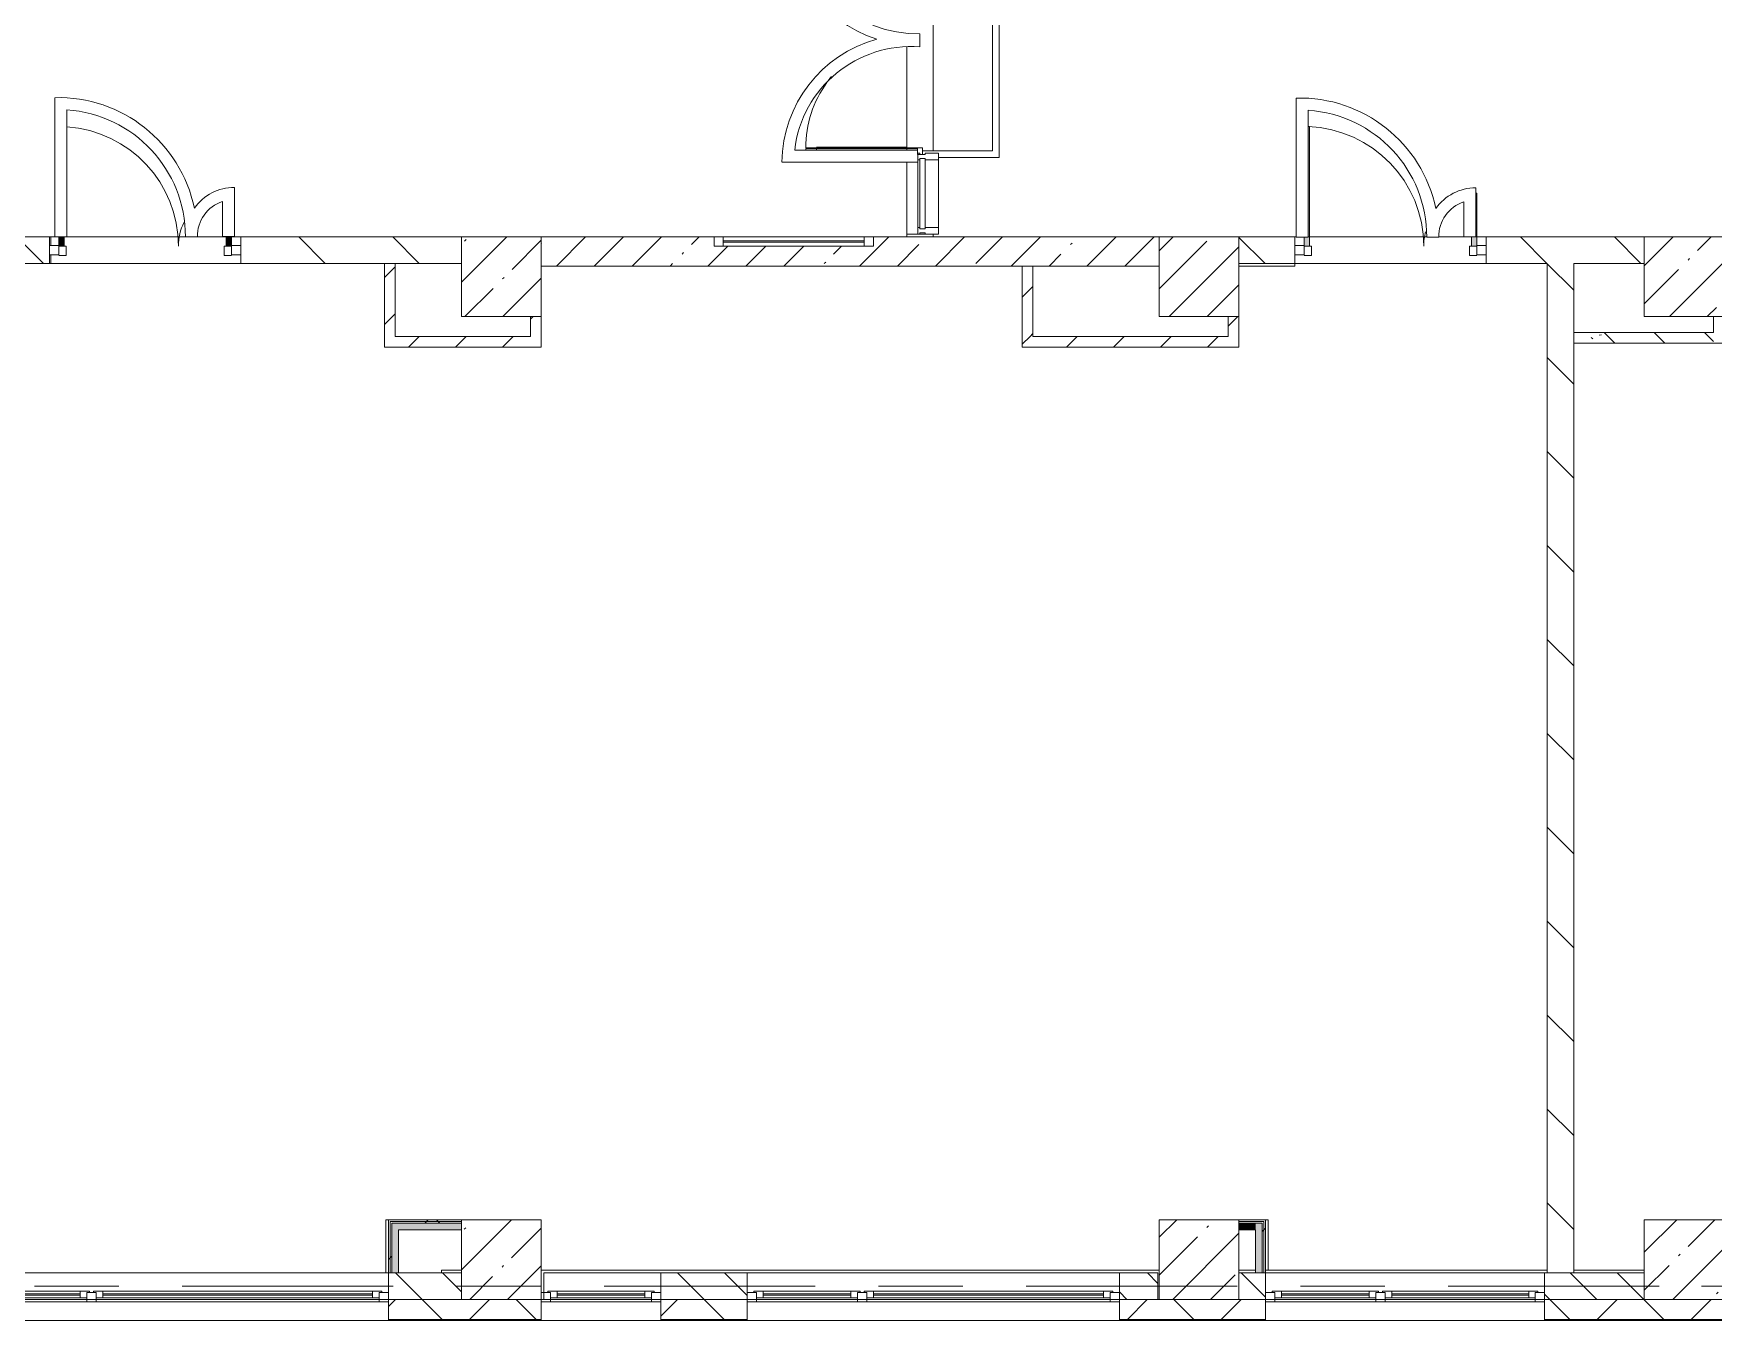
# Model space of a CAD drawing. Header units: millimetres. Extents: x 35098 to 231722, y -8553 to 29000.
# Drawn here: x 118153 to 130792, y -258 to 9430 of the extents above; entities that cross this region are included whole.
import ezdxf

# ---------------------------------------------------------------- set-up
doc = ezdxf.new("R2010")
doc.units = ezdxf.units.MM
doc.linetypes.add('Осевая', pattern=[3175, 635, -476.25, 1587.5, -476.25])
for name, color, linetype, lineweight, true_color in [('A-DETL-GENF-2', 7, 'Continuous', 5, 0xe2e2e2), ('A-DETL-GENF-3', 7, 'Continuous', 5, 0xaaaaaa), ('A-DOOR-2', 7, 'Continuous', 5, 0xaaaaaa), ('A-DOOR-3', 7, 'Continuous', 5, 0xe2e2e2), ('A-FLOR-1', 7, 'Continuous', 5, 0xaaaaaa), ('I-WALL-1', 7, 'Continuous', 5, 0xe7e7e7), ('I-WALL-2', 7, 'Continuous', 9, 0xe7e7e7), ('I-WALL-5', 7, 'Continuous', 5, 0x787878)]:
    doc.layers.add(name, color=color, linetype=linetype, lineweight=lineweight, true_color=true_color)
for name, color, linetype, lineweight in [('A-GLAZ-2', 7, 'Continuous', 5), ('A-GLAZ-CURT-1', 7, 'Continuous', 5), ('A-GLAZ-CWMG-1', 7, 'Continuous', 5), ('A-WALL', 7, 'Continuous', 9), ('A-WALL-4', 7, 'Continuous', 5), ('I-WALL-3', 7, 'Continuous', 5), ('S-COLS-1', 7, 'Continuous', 5), ('Оси', 7, 'Continuous', 9), ('Оси-2', 7, 'Осевая', 9)]:
    doc.layers.add(name, color=color, linetype=linetype, lineweight=lineweight)
pattern_1 = [(135, (104712.3, 0), (-353.553, -353.553), [])]
pattern_2 = [(45, (104712.32, 0), (-176.7767, 176.7767), [])]
pattern_3 = [(135, (104712.32, 0), (-176.7767, -176.7767), [])]
pattern_4 = [(45, (104712.3, 0), (-285.123, 285.123), []), (45, (104997.44, 0), (-285.123, 285.123), [504.031, -100.806, 16.764, -84.042])]
pattern_5 = [(45, (104712.3, 0), (-530.33, 530.33), []), (135, (104712.3, 0), (-530.33, -530.33), [])]

# ---------------------------------------------------------------- blocks, each defined once
blk = doc.blocks.new('BSC_Колонна _Прямоугольная - 600х600-V62-2_7_2_птичка')
at = {"layer": 'S-COLS-1'}
h = blk.add_hatch(dxfattribs=at)
h.set_pattern_fill('FP_90', color=256, style=0, pattern_type=2)
h.set_pattern_definition([(45, (-25860, -200), (-285.123, 285.123), []), (45, (-25574.88, -200), (-285.123, 285.123), [504.031, -100.806, 16.764, -84.042])])
h.paths.add_polyline_path([(-105, -300), (300, -300), (300, 300), (-300, 300), (-300, -300)])
for p, q in [((300, 300), (-300, 300)), ((-300, 300), (-300, -300)), ((300, -300), (300, 300)), ((-300, -300), (300, -300))]:
    blk.add_line(p, q, dxfattribs=at)
blk = doc.blocks.new('BSC_Колонна _Прямоугольная - 600х600-V75-2_7_2_птичка')
at = {"layer": 'S-COLS-1'}
h = blk.add_hatch(dxfattribs=at)
h.set_pattern_fill('FP_107', color=256, style=0, pattern_type=2)
h.set_pattern_definition([(45, (-25860, -7600), (-285.123, 285.123), []), (45, (-25574.88, -7600), (-285.123, 285.123), [504.031, -100.806, 16.764, -84.042])])
h.paths.add_polyline_path([(-300, -300), (300, -300), (300, 300), (-300, 300), (-300, 150)])
for p, q in [((300, 300), (-300, 300)), ((-300, 300), (-300, -300)), ((300, -300), (300, 300)), ((-300, -300), (300, -300))]:
    blk.add_line(p, q, dxfattribs=at)
blk = doc.blocks.new('120_Окно_СКБ_2Ст - 120_Окно_СКБ_2Ст 2800х2500_створка_-22445922-2_7_2_птичка')
at = {"layer": 'A-GLAZ-2'}
for p, q in [((-1400, -127), (-1400, -57)), ((-1400, -57), (-1330, -57)), ((1400, -57), (-1400, -57)), ((-1330, -57), (-1330, -127)), ((500, -87), (-1330, -87)), ((-1330, -87), (-1330, -127)), ((-1280, -137), (-1280, -87)), ((-1280, -107), (450, -107)), ((450, -117), (-1280, -117)), ((450, -137), (450, -87)), ((500, -127), (500, -57)), ((500, -57), (570, -57)), ((500, -127), (500, -87)), ((570, -57), (570, -127)), ((1330, -87), (570, -87)), ((570, -87), (570, -127)), ((620, -137), (620, -87)), ((620, -107), (1280, -107)), ((1280, -117), (620, -117)), ((1280, -137), (1280, -87)), ((1330, -127), (1330, -57)), ((1330, -57), (1400, -57)), ((1330, -127), (1330, -87)), ((1400, -57), (1400, -127)), ((-1330, -127), (-1400, -127)), ((-1400, -127), (-1350, -127)), ((-1330, -127), (-1350, -127)), ((-1350, -127), (-1350, -137)), ((-1350, -137), (520, -137)), ((520, -137), (-1350, -137)), ((570, -127), (500, -127)), ((520, -127), (500, -127)), ((520, -127), (550, -127)), ((520, -137), (520, -127)), ((570, -127), (550, -127)), ((550, -127), (550, -137)), ((550, -137), (1350, -137)), ((1350, -137), (550, -137)), ((1400, -127), (1330, -127)), ((1350, -127), (1330, -127)), ((1350, -127), (1400, -127)), ((1350, -137), (1350, -127))]:
    blk.add_line(p, q, dxfattribs=at)
blk = doc.blocks.new('120_Окно_СКБ_2Ст - 120_Окно_СКБ_2Ст 3100х2500 _мал_створка слева_ 2-22446355-2_7_2_птичка')
at = {"layer": 'A-GLAZ-2'}
for p, q in [((-1550, -127), (-1550, -57)), ((-1550, -57), (-1480, -57)), ((1550, -57), (-1550, -57)), ((-1480, -57), (-1480, -127)), ((650, -87), (-1480, -87)), ((-1480, -87), (-1480, -127)), ((-1430, -137), (-1430, -87)), ((-1430, -107), (600, -107)), ((600, -117), (-1430, -117)), ((600, -137), (600, -87)), ((650, -127), (650, -57)), ((650, -57), (720, -57)), ((650, -127), (650, -87)), ((720, -57), (720, -127)), ((1480, -87), (720, -87)), ((720, -87), (720, -127)), ((770, -137), (770, -87)), ((770, -107), (1430, -107)), ((1430, -117), (770, -117)), ((1430, -137), (1430, -87)), ((1480, -127), (1480, -57)), ((1480, -57), (1550, -57)), ((1480, -127), (1480, -87)), ((1550, -57), (1550, -127)), ((-1480, -127), (-1550, -127)), ((-1550, -127), (-1500, -127)), ((-1480, -127), (-1500, -127)), ((-1500, -127), (-1500, -137)), ((-1500, -137), (670, -137)), ((670, -137), (-1500, -137)), ((720, -127), (650, -127)), ((670, -127), (650, -127)), ((670, -127), (700, -127)), ((670, -137), (670, -127)), ((720, -127), (700, -127)), ((700, -127), (700, -137)), ((700, -137), (1500, -137)), ((1500, -137), (700, -137)), ((1550, -127), (1480, -127)), ((1500, -127), (1480, -127)), ((1500, -127), (1550, -127)), ((1500, -137), (1500, -127))]:
    blk.add_line(p, q, dxfattribs=at)
blk = doc.blocks.new('120_Окно_СКБ_1Ст - 120_Окно_СКБ_1Ст 900х2500_h_-V105-2_7_2_птичка')
at = {"layer": 'A-GLAZ-2'}
for p, q in [((-450, -127), (-450, -57)), ((-450, -57), (-380, -57)), ((450, -57), (-450, -57)), ((-380, -57), (-380, -127)), ((380, -87), (-380, -87)), ((-380, -87), (-380, -127)), ((-330, -137), (-330, -87)), ((-330, -107), (330, -107)), ((330, -117), (-330, -117)), ((330, -137), (330, -87)), ((380, -127), (380, -57)), ((380, -57), (450, -57)), ((380, -127), (380, -87)), ((450, -57), (450, -127)), ((-380, -127), (-450, -127)), ((-450, -127), (-400, -127)), ((-380, -127), (-400, -127)), ((-400, -127), (-400, -137)), ((-400, -137), (400, -137)), ((400, -137), (-400, -137)), ((450, -127), (380, -127)), ((400, -127), (380, -127)), ((400, -127), (450, -127)), ((400, -137), (400, -127))]:
    blk.add_line(p, q, dxfattribs=at)
blk = doc.blocks.new('120_Окно_СКБ_2Ст - 120_Окно_СКБ_2Ст 2100х2400 _мал створка справа_-22446225-2_7_2_птичка')
at = {"layer": 'A-GLAZ-2'}
for p, q in [((-1050, -127), (-1050, -57)), ((-1050, -57), (-980, -57)), ((1050, -57), (-1050, -57)), ((-980, -57), (-980, -127)), ((150, -87), (-980, -87)), ((-980, -87), (-980, -127)), ((-930, -137), (-930, -87)), ((-930, -107), (100, -107)), ((100, -117), (-930, -117)), ((100, -137), (100, -87)), ((150, -127), (150, -57)), ((150, -57), (220, -57)), ((150, -127), (150, -87)), ((220, -57), (220, -127)), ((980, -87), (220, -87)), ((220, -87), (220, -127)), ((270, -137), (270, -87)), ((270, -107), (930, -107)), ((930, -117), (270, -117)), ((930, -137), (930, -87)), ((980, -127), (980, -57)), ((980, -57), (1050, -57)), ((980, -127), (980, -87)), ((1050, -57), (1050, -127)), ((-980, -127), (-1050, -127)), ((-1050, -127), (-1000, -127)), ((-980, -127), (-1000, -127)), ((-1000, -127), (-1000, -137)), ((-1000, -137), (170, -137)), ((170, -137), (-1000, -137)), ((220, -127), (150, -127)), ((170, -127), (150, -127)), ((170, -127), (200, -127)), ((170, -137), (170, -127)), ((220, -127), (200, -127)), ((200, -127), (200, -137)), ((200, -137), (1000, -137)), ((1000, -137), (200, -137)), ((1050, -127), (980, -127)), ((1000, -127), (980, -127)), ((1000, -127), (1050, -127)), ((1000, -137), (1000, -127))]:
    blk.add_line(p, q, dxfattribs=at)
blk = doc.blocks.new('BSC_Колонна _Прямоугольная - 600х600-V169-2_7_2_птичка')
at = {"layer": 'S-COLS-1'}
h = blk.add_hatch(dxfattribs=at)
h.set_pattern_fill('FP_195', color=256, style=0, pattern_type=2)
h.set_pattern_definition([(45, (-22210, -7600), (-285.123, 285.123), []), (45, (-21924.88, -7600), (-285.123, 285.123), [504.031, -100.806, 16.764, -84.042])])
h.paths.add_polyline_path([(-300, -300), (300, -300), (300, 300), (-300, 300)])
for p, q in [((300, 300), (-300, 300)), ((-300, 300), (-300, -300)), ((300, -300), (300, 300)), ((-300, -300), (300, -300))]:
    blk.add_line(p, q, dxfattribs=at)
blk = doc.blocks.new('BSC_Колонна _Прямоугольная - 600х600-V170-2_7_2_птичка')
at = {"layer": 'S-COLS-1'}
h = blk.add_hatch(dxfattribs=at)
h.set_pattern_fill('FP_196', color=256, style=0, pattern_type=2)
h.set_pattern_definition([(45, (-22210, -200), (-285.123, 285.123), []), (45, (-21924.88, -200), (-285.123, 285.123), [504.031, -100.806, 16.764, -84.042])])
h.paths.add_polyline_path([(-165, -300), (300, -300), (300, 300), (-300, 300), (-300, -300)])
for p, q in [((300, 300), (-300, 300)), ((-300, 300), (-300, -300)), ((300, -300), (300, 300)), ((-300, -300), (300, -300))]:
    blk.add_line(p, q, dxfattribs=at)
blk = doc.blocks.new('BSC_Колонна _Прямоугольная - 600х600-V181-2_7_2_птичка')
at = {"layer": 'S-COLS-1'}
h = blk.add_hatch(dxfattribs=at)
h.set_pattern_fill('FP_206', color=256, style=0, pattern_type=2)
h.set_pattern_definition([(45, (-16960, -7600), (-285.123, 285.123), []), (45, (-16674.88, -7600), (-285.123, 285.123), [504.031, -100.806, 16.764, -84.042])])
h.paths.add_polyline_path([(-300, -300), (300, -300), (300, 300), (-300, 300), (-300, 150)])
for p, q in [((300, 300), (-300, 300)), ((-300, 300), (-300, -300)), ((300, -300), (300, 300)), ((-300, -300), (300, -300))]:
    blk.add_line(p, q, dxfattribs=at)
blk = doc.blocks.new('Прямоугольный импост - 50 x 70 мм-31927764-2_7_2_птичка')
at = {"layer": 'A-GLAZ-CWMG-1'}
for p, q in [((-70, 35), (0, 35)), ((-70, -35), (-70, 35)), ((0, 35), (0, -35)), ((0, -35), (-70, -35))]:
    blk.add_line(p, q, dxfattribs=at)
blk = doc.blocks.new('Дверь_Витражная_остекление_ - ДВН_ДАО_Главный вход_1200 в свету Д-22 _п_-31928779-2_7_2_птичка')
at = {"layer": 'A-DOOR-3'}
for points in [[(-610, 30), (-610, 100), (-650, 100), (-650, 30)], [(650, 30), (650, 103), (610, 103), (610, 30)]]:
    blk.add_hatch(color=256, dxfattribs=at).paths.add_polyline_path(points)
at = {"layer": 'A-DETL-GENF-3'}
for p, q in [((-650, 100), (-650, 35)), ((-650, 30), (-610, 30)), ((-595, 30), (-650, 30)), ((-610, 30), (-610, 100)), ((-595, -40), (-595, 30)), ((595, -40), (595, 30)), ((595, 30), (650, 30)), ((610, 103), (610, 30)), ((610, 30), (650, 30)), ((650, 35), (650, 103)), ((-650, -40), (-595, -40)), ((650, -40), (595, -40))]:
    blk.add_line(p, q, dxfattribs=at)
at = {"layer": 'A-DOOR-2'}
for p, q in [((-650, 100), (-650, 35)), ((650, 103), (650, 35))]:
    blk.add_line(p, q, dxfattribs=at)
for centre, radius, start, end in [((-650, 30), 900, 360, 86.0972), ((650, 30), 400, 153.3442, 180)]:
    blk.add_arc(centre, radius, start, end, dxfattribs=at)
blk = doc.blocks.new('Прямоугольный импост - 50 x 70 мм-31701779-2_7_2_птичка')
at = {"layer": 'A-GLAZ-CWMG-1'}
for p, q in [((0, 35), (-70, 35)), ((-70, 35), (-70, -35)), ((0, -35), (0, 35)), ((-70, -35), (0, -35))]:
    blk.add_line(p, q, dxfattribs=at)
blk = doc.blocks.new('Дверь_Витражная_остекление_ - ДВН_ДАО_Главный вход_1200 в свету Д-22 _п_-V210-2_7_2_птичка')
at = {"layer": 'A-DOOR-3'}
for points in [[(-619, 30), (-610, 30), (-610, 930), (-619, 930), (-619, 97), (-650, 97), (-650, 30)], [(642, 30), (650, 35), (650, 430), (642, 430), (642, 100), (610, 100), (610, 30)]]:
    blk.add_hatch(color=256, dxfattribs=at).paths.add_polyline_path(points)
at = {"layer": 'A-DETL-GENF-3'}
for p, q in [((-610, 930), (-619, 930)), ((-610, 30), (-610, 930)), ((650, 430), (642, 430)), ((650, 35), (650, 430)), ((-650, 97), (-650, 35)), ((-650, 30), (-610, 30)), ((-595, 30), (-650, 30)), ((-595, -40), (-595, 30)), ((595, -40), (595, 30)), ((595, 30), (650, 30)), ((610, 100), (610, 30)), ((610, 30), (650, 30)), ((-650, -40), (-595, -40)), ((650, -40), (595, -40))]:
    blk.add_line(p, q, dxfattribs=at)
at = {"layer": 'A-DOOR-2'}
for p, q in [((650, 430), (650, 35)), ((-650, 97), (-650, 35))]:
    blk.add_line(p, q, dxfattribs=at)
for centre, radius, start, end in [((-650, 30), 900, 360, 87.9985), ((650, 30), 400, 90, 91.1759), ((650, 30), 400, 164.4599, 180)]:
    blk.add_arc(centre, radius, start, end, dxfattribs=at)
blk = doc.blocks.new('Прямоугольный импост - Импост структурный с накладкой - 160мм Темный-30756008-2_7_2_птичка')
at = {"layer": 'A-GLAZ-CWMG-1'}
for p, q in [((-50, 0), (-50, 17)), ((-50, 17), (0, 17)), ((-40, 0), (-50, 0)), ((-40, -40), (-40, 0)), ((0, 0), (-10, 0)), ((-10, 0), (-10, -40)), ((0, 17), (0, 0)), ((-50, -140), (-50, -40)), ((-50, -40), (-40, -40)), ((-10, -40), (0, -40)), ((0, -40), (0, -140)), ((0, -140), (-50, -140))]:
    blk.add_line(p, q, dxfattribs=at)
blk = doc.blocks.new('Системная панель - Стекло - 40мм-32387061-2_7_2_птичка')
at = {"layer": 'A-GLAZ-CURT-1'}
for p, q in [((265, 40), (-265, 40)), ((-265, 40), (-265, 0)), ((-265, 0), (265, 0)), ((265, 0), (265, 40))]:
    blk.add_line(p, q, dxfattribs=at)
blk = doc.blocks.new('Прямоугольный импост - Импост структурный с накладкой - 160мм Темный-32387059-2_7_2_птичка')
at = {"layer": 'A-GLAZ-CWMG-1'}
for p, q in [((20093, 7970), (20093, 8480)), ((20250, 7970), (20250, 8480))]:
    blk.add_line(p, q, dxfattribs=at)
blk = doc.blocks.new('Прямоугольный импост - Импост структурный с накладкой - 160мм Темный-30755591-2_7_2_птичка')
at = {"layer": 'A-GLAZ-CWMG-1'}
for p, q in [((-25, 0), (-25, 17)), ((-25, 17), (25, 17)), ((-15, 0), (-25, 0)), ((-15, -40), (-15, 0)), ((25, 0), (15, 0)), ((15, 0), (15, -40)), ((25, 17), (25, 0)), ((-25, -140), (-25, -40)), ((-25, -40), (-15, -40)), ((15, -40), (25, -40)), ((25, -40), (25, -140)), ((25, -140), (-25, -140))]:
    blk.add_line(p, q, dxfattribs=at)
blk = doc.blocks.new('Дверь_Витражная_остекление_ - ВВ-16 остекление-32390142-2_7_2_птичка')
at = {"layer": 'A-DETL-GENF-2'}
for points in [[(-788, -20), (-833, -20), (-833, -845), (-788, -845), (-788, -56)], [(850, -860), (850, -20), (837, -20), (837, -860)]]:
    blk.add_hatch(color=256, dxfattribs=at).paths.add_polyline_path(points)
at = {"layer": 'A-DETL-GENF-3'}
for p, q in [((-788, -20), (-833, -20)), ((-833, -845), (-833, -20)), ((-788, -20), (-833, -20)), ((-833, -20), (-833, -845)), ((-833, -100), (-788, -100)), ((-823, -765), (-823, -100)), ((-788, -845), (-788, -20)), ((-788, -845), (-788, -20)), ((-779, -765), (-779, -100)), ((829, -780), (829, -100)), ((837, -860), (837, -20)), ((837, -20), (837, -860)), ((850, -100), (837, -100)), ((-833, -765), (-788, -765)), ((-833, -845), (-788, -845)), ((-833, -845), (-788, -845)), ((850, -780), (837, -780)), ((850, -860), (837, -860)), ((837, -860), (850, -860))]:
    blk.add_line(p, q, dxfattribs=at)
at = {"layer": 'A-DOOR-2'}
for p, q in [((-883, 20), (-833, 20)), ((-883, -20), (-883, 20)), ((-833, 20), (-833, -20)), ((833, 20), (883, 20)), ((833, -20), (833, 20)), ((883, 20), (883, -20)), ((-833, -20), (-883, -20)), ((-833, -845), (-833, -20)), ((833, -860), (833, -20)), ((883, -20), (833, -20))]:
    blk.add_line(p, q, dxfattribs=at)
for centre, radius, start, end in [((-833, -20), 825, 329.8094, 332.2043), ((-833, -20), 825, 270, 322.6078), ((833, -20), 840, 230.3386, 232.9926), ((833, -20), 840, 234.0758, 270)]:
    blk.add_arc(centre, radius, start, end, dxfattribs=at)
blk = doc.blocks.new('120_Окно_СКБ_1Ст - 120_Окно_СКБ_1Ст 400х1200 EI30-V226-2_7_2_птичка')
at = {"layer": 'A-GLAZ-2'}
for p, q in [((-600, 40), (-600, 110)), ((-600, 110), (-530, 110)), ((600, 110), (-600, 110)), ((-530, 40), (-600, 40)), ((-600, 40), (600, 40)), ((-530, 110), (-530, 40)), ((530, 80), (-530, 80)), ((530, 70), (-530, 70)), ((530, 40), (530, 110)), ((530, 110), (600, 110)), ((600, 40), (530, 40)), ((600, 110), (600, 40))]:
    blk.add_line(p, q, dxfattribs=at)

msp = doc.modelspace()

# ---------------------------------------------------------------- hatches: boundary and pattern name
at = {"layer": 'A-WALL-4'}
h = msp.add_hatch(dxfattribs=at)
h.set_pattern_fill('FP_113', color=256, style=0, pattern_type=2)
h.set_pattern_definition(pattern_3)
h.paths.add_polyline_path([(121192, -100), (121372.3, -100), (121372.3, 100), (120822.3, 100), (120822.3, -100)])
h.paths.add_polyline_path([(117722.3, -100), (117722.3, 100), (117472.3, 100), (117472.3, -100), (117481.9, -100)])
h = msp.add_hatch(dxfattribs=at)
h.set_pattern_fill('FP_113', color=256, style=0, pattern_type=2)
h.set_pattern_definition(pattern_3)
h.paths.add_polyline_path([(126612.3, -100), (126612.3, 100), (126322.3, 100), (126322.3, -100)])
h.paths.add_polyline_path([(123522.3, -100), (123522.3, 100), (122872.3, 100), (122872.3, -100), (123047, -100)])
h = msp.add_hatch(dxfattribs=at)
h.set_pattern_fill('FP_113', color=256, style=0, pattern_type=2)
h.set_pattern_definition(pattern_3)
h.paths.add_polyline_path([(129522.3, -100), (130272.3, -100), (130272.3, 100), (129522.3, 100)])
h.paths.add_polyline_path([(127222.3, -100), (127422.3, -100), (127422.3, 100), (127222.3, 100)])
h = msp.add_hatch(dxfattribs=at)
h.set_pattern_fill('FP_103', color=256, style=0, pattern_type=2)
h.set_pattern_definition([(45, (104712.3, 0), (-353.5534, 353.5534), []), (135, (104712.3, 0), (-353.5534, -353.5534), [])])
h.paths.add_polyline_path([(137722.3, -250), (138582.3, -250), (138582.3, -100), (137722.3, -100)])
h.paths.add_polyline_path([(143472.3, -250), (143472.3, -100), (142702.3, -100), (142702.3, -250), (143452.5, -250)])
h.paths.add_polyline_path([(135622.3, -250), (135622.3, -100), (133922.1, -100), (133922.1, -250), (135568.5, -250)])
h.paths.add_polyline_path([(139482.3, -250), (140602.3, -250), (140602.3, -100), (139482.3, -100)])
h.paths.add_polyline_path([(131122.1, -250), (131122.1, -100), (129522.3, -100), (129522.3, -250), (130930.9, -250)])
h.paths.add_polyline_path([(123047, -250), (123522.3, -250), (123522.3, -100), (122872.3, -100), (122872.3, -250)])
h.paths.add_polyline_path([(126322.3, -250), (127422.3, -250), (127422.3, -100), (126322.3, -100)])
h.paths.add_polyline_path([(121655.7, -250), (121972.3, -250), (121972.3, -100), (120822.3, -100), (120822.3, -250), (121192, -250)])
h.paths.add_polyline_path([(117722.3, -250), (117722.3, -100), (116372.3, -100), (116372.3, -250), (117481.9, -250)])
h.paths.add_polyline_path([(112844.3, -250), (113272.3, -250), (113272.3, -100), (109342.3, -100), (109342.3, -250), (111916.8, -250)])
h.paths.add_polyline_path([(108442.3, -250), (108442.3, -100), (104452.3, -100), (104452.3, -250), (108206.7, -250)])
at = {"layer": 'I-WALL-1'}
for points in [[(121372.3, 425), (121372.3, 475), (120897.3, 475), (120897.3, 425), (121192, 425)], [(127347.3, 425), (127347.3, 475), (127222.3, 475), (127222.3, 425)], [(127347.3, 100), (127397.3, 100), (127397.3, 475), (127347.3, 475), (127347.3, 230.5)]]:
    msp.add_hatch(color=256, dxfattribs=at).paths.add_polyline_path(points)
at = {"layer": 'I-WALL-2'}
msp.add_hatch(color=256, dxfattribs=at).paths.add_polyline_path([(120847.3, 100), (120897.3, 100), (120897.3, 475), (120847.3, 475), (120847.3, 230.5)])
at = {"layer": 'I-WALL-3'}
h = msp.add_hatch(dxfattribs=at)
h.set_pattern_fill('FP_114', color=256, style=0, pattern_type=2)
h.set_pattern_definition(pattern_1)
h.paths.add_polyline_path([(114699.3, 7700), (116872.3, 7700), (116872.3, 7900), (116172.3, 7900), (116172.3, 7830), (115372.3, 7830), (115372.3, 7900), (112972.3, 7900), (112972.3, 7700), (113771.8, 7700)])
h.paths.add_polyline_path([(117481.9, 7700), (118272.2, 7700), (118272.2, 7900), (117472.3, 7900), (117472.3, 7700)])
h.paths.add_polyline_path([(111242.3, 7700), (112372.3, 7700), (112372.3, 7900), (111242.3, 7900), (111242.3, 7750.3)])
h.paths.add_polyline_path([(121372.3, 7700), (121372.3, 7900), (119712.2, 7900), (119712.2, 7700), (120872.3, 7700)])
h.paths.add_polyline_path([(108442.3, 7700), (108742.3, 7700), (108742.3, 7900), (108442.3, 7900), (108442.3, 7750.3)])
h = msp.add_hatch(dxfattribs=at)
h.set_pattern_fill('FP_111', color=256, style=0, pattern_type=2)
h.set_pattern_definition(pattern_4)
h.paths.add_polyline_path([(126622.3, 7680), (126622.3, 7900), (124472.3, 7900), (124472.3, 7830), (123272.3, 7830), (123272.3, 7900), (121972.3, 7900), (121972.3, 7680), (125829.6, 7680)])
h = msp.add_hatch(dxfattribs=at)
h.set_pattern_fill('FP_114', color=256, style=0, pattern_type=2)
h.set_pattern_definition(pattern_1)
h.paths.add_polyline_path([(129539.7, 7700), (130272.3, 7700), (130272.3, 7900), (129082.3, 7900), (129082.3, 7700)])
h.paths.add_polyline_path([(127222.3, 7700), (127642.3, 7700), (127642.3, 7900), (127222.3, 7900)])
h = msp.add_hatch(dxfattribs=at)
h.set_pattern_fill('FP_115', color=256, style=0, pattern_type=2)
h.set_pattern_definition(pattern_2)
h.paths.add_polyline_path([(120872.3, 7070), (120872.3, 7700), (120792.3, 7700), (120792.3, 7070)])
h = msp.add_hatch(dxfattribs=at)
h.set_pattern_fill('FP_115', color=256, style=0, pattern_type=2)
h.set_pattern_definition(pattern_2)
h.paths.add_polyline_path([(125672.3, 7150), (125672.3, 7680), (125592.3, 7680), (125592.3, 7150)])
h = msp.add_hatch(dxfattribs=at)
h.set_pattern_fill('FP_114', color=256, style=0, pattern_type=2)
h.set_pattern_definition(pattern_1)
h.paths.add_polyline_path([(129742.3, 100), (129742.3, 7700), (129542.3, 7700), (129542.3, 100)])
h = msp.add_hatch(dxfattribs=at)
h.set_pattern_fill('FP_115', color=256, style=0, pattern_type=2)
h.set_pattern_definition(pattern_2)
h.paths.add_polyline_path([(121972.3, 7150), (121972.3, 7300), (121892.3, 7300), (121892.3, 7150)])
h = msp.add_hatch(dxfattribs=at)
h.set_pattern_fill('FP_115', color=256, style=0, pattern_type=2)
h.set_pattern_definition(pattern_2)
h.paths.add_polyline_path([(127222.3, 7070), (127222.3, 7300), (127142.3, 7300), (127142.3, 7070)])
h = msp.add_hatch(dxfattribs=at)
h.set_pattern_fill('FP_115', color=256, style=0, pattern_type=2)
h.set_pattern_definition(pattern_2)
h.paths.add_polyline_path([(120872.3, 7070), (121972.3, 7070), (121972.3, 7150), (120872.3, 7150)])
h = msp.add_hatch(dxfattribs=at)
h.set_pattern_fill('FP_115', color=256, style=0, pattern_type=2)
h.set_pattern_definition(pattern_2)
h.paths.add_polyline_path([(127142.3, 7070), (127142.3, 7150), (125592.3, 7150), (125592.3, 7070), (125829.6, 7070)])
h = msp.add_hatch(dxfattribs=at)
h.set_pattern_fill('FP_215', color=256, style=0, pattern_type=2)
h.set_pattern_definition(pattern_5)
h.paths.add_polyline_path([(120822.3, 100), (120834.8, 100), (120834.8, 500), (120822.3, 500), (120822.3, 230.5)])
h = msp.add_hatch(dxfattribs=at)
h.set_pattern_fill('FP_215', color=256, style=0, pattern_type=2)
h.set_pattern_definition(pattern_5)
h.paths.add_polyline_path([(120834.8, 487.5), (121372.3, 487.5), (121372.3, 500), (120834.8, 500)])
h = msp.add_hatch(dxfattribs=at)
h.set_pattern_fill('FP_215', color=256, style=0, pattern_type=2)
h.set_pattern_definition(pattern_5)
h.paths.add_polyline_path([(120834.8, 100), (120847.3, 100), (120847.3, 487.5), (120834.8, 487.5), (120834.8, 230.5)])
h = msp.add_hatch(dxfattribs=at)
h.set_pattern_fill('FP_215', color=256, style=0, pattern_type=2)
h.set_pattern_definition(pattern_5)
h.paths.add_polyline_path([(120847.3, 475), (121372.3, 475), (121372.3, 487.5), (120847.3, 487.5)])
h = msp.add_hatch(dxfattribs=at)
h.set_pattern_fill('FP_215', color=256, style=0, pattern_type=2)
h.set_pattern_definition(pattern_5)
h.paths.add_polyline_path([(127397.3, 100), (127409.8, 100), (127409.8, 487.5), (127397.3, 487.5), (127397.3, 230.5)])
h = msp.add_hatch(dxfattribs=at)
h.set_pattern_fill('FP_215', color=256, style=0, pattern_type=2)
h.set_pattern_definition(pattern_5)
h.paths.add_polyline_path([(127409.8, 100), (127422.3, 100), (127422.3, 500), (127409.8, 500), (127409.8, 230.5)])
at = {"layer": 'I-WALL-5'}
h = msp.add_hatch(dxfattribs=at)
h.set_pattern_fill('FP_124', color=256, style=0, pattern_type=2)
h.set_pattern_definition([(135, (104712.3, 0), (-377.171, -377.171), [533.4, -88.9, 17.78, -88.9]), (135, (104712.3, 376.94), (-377.171, -377.171), []), (50, (104712.3, 0), (637.645, -55.787), [66.675, -733.425]), (355, (104712.3, 0), (-123.35, 668.7), [53.34, -586.74]), (100.451, (104765.45, -4.65), (514.299, 612.908), [56.665, -623.315]), (46.184, (104712.3, 177.8), (948.776, -147.15), [100.012, -1100.137]), (96.636, (104791.4, 165.5), (830.91, 865.997), [84.998, -934.973]), (351.184, (104712.3, 177.8), (830.918, 865.988), [80.01, -880.11]), (21, (104801.2, 133.35), (530.651, -357.928), [66.675, -733.425]), (326, (104801.2, 133.35), (216.308, 644.658), [53.34, -586.74]), (71.451, (104845.44, 103.5), (746.96, 286.724), [56.665, -623.315]), (37.5, (104712.32, 0), (10.8105, 295.9426), [16.764, -562.864, 16.764, -578.866, -588.962]), (37.5, (104712.32, 0), (10.8105, 295.9426), [-1175.258, 16.764, -572.198]), (7.5, (104712.3, 0), (233.869, 350.6318), [16.764, -322.834, 16.764, -549.529, -224.472]), (7.5, (104712.3, 0), (233.869, 350.6318), [-905.891, 16.764, -207.708]), (327.5, (104514.07, 0), (474.5678, -20.0513), [16.764, -205.486, 16.764, -676.656, -920.115]), (327.5, (104514.07, 0), (474.5678, -20.0513), [-915.67, 16.764, -903.351]), (317.5, (104425.17, 0), (518.452, 88.9934), [16.764, -272.161, 16.764, -443.738, -653.415]), (317.5, (104425.17, 0), (518.452, 88.9934), [-749.427, 16.764, -636.651])])
h.paths.add_polyline_path([(130792.3, 7100), (130792.3, 7180), (129742.3, 7180), (129742.3, 7100), (130467.2, 7100)])
at = {"layer": 'S-COLS-1'}
h = msp.add_hatch(dxfattribs=at)
h.set_pattern_fill('FP_111', color=256, style=0, pattern_type=2)
h.set_pattern_definition(pattern_4)
h.paths.add_polyline_path([(121372.3, -100), (121972.3, -100), (121972.3, 500), (121372.3, 500), (121372.3, 230.5)])

# ---------------------------------------------------------------- linework, layer by layer
at = {"layer": 'A-FLOR-1'}
for p, q in [((125367.3, 10278.9), (125367.3, 8547.4)), ((125417.3, 8497.4), (125417.3, 10328.9)), ((124822.3, 9329.4), (124822.3, 9428.1)), ((118312.5, 8947.6), (118312.5, 7900)), ((118402.5, 7900), (118402.5, 8855.9)), ((127653.2, 8944.6), (127653.2, 7897)), ((127743.2, 7897), (127743.2, 8852.9)), ((124802.3, 8553), (123879.6, 8553)), ((125367.3, 8547.4), (124842.3, 8547.4)), ((124962.3, 8497.4), (125417.3, 8497.4)), ((123784, 8463), (124805.3, 8463)), ((119663.6, 7903), (119663.6, 8272)), ((129004.3, 7900), (129004.3, 8269)), ((119573.6, 8167.1), (119573.6, 7903)), ((128914.3, 8164.1), (128914.3, 7900)), ((118272.2, 7900), (119712.2, 7900)), ((118281.6, 7900), (118281.6, 7835)), ((119573.6, 7903), (119663.6, 7903)), ((127653.5, 7900), (127642.3, 7900)), ((127653.2, 7897), (127743.2, 7897)), ((128635.3, 7897), (128725.3, 7897)), ((128725.6, 7900), (129082.3, 7900)), ((118281.6, 7765), (118281.6, 7700)), ((127642.3, 7679), (127222.3, 7679)), ((127642.3, 7700), (127642.3, 7679)), ((120802.3, 100), (120802.3, 500)), ((120802.3, 500), (120822.3, 500)), ((127422.3, 500), (127442.3, 500)), ((127442.3, 500), (127442.3, 120))]:
    msp.add_line(p, q, dxfattribs=at)
for centre, radius, start, end in [((124808.3, 10338), 1000, 178.56746, 251.86052), ((124808.3, 10338), 910, 184.09604, 270.88287), ((124752.9, 8453.1), 969, 105.31636, 179.41553), ((124752.9, 8453.1), 879, 85.47205, 173.47514), ((118339.6, 7903), 1045, 11.78406, 91.48467), ((118339.6, 7903), 955, 359.82001, 86.22206), ((127680.3, 7900), 1045, 11.78406, 91.48467), ((127680.3, 7900), 955, 359.82001, 86.22206), ((119663.6, 7903), 369, 90, 144.66492), ((129004.3, 7900), 369, 90, 144.66492), ((119663.6, 7903), 279, 108.81906, 180.6161), ((129004.3, 7900), 279, 108.81906, 180.6161)]:
    msp.add_arc(centre, radius, start, end, dxfattribs=at)
at = {"layer": 'A-WALL'}
for p, q in [((124722.3, 7900), (124922.3, 7900)), ((120872.3, 7700), (120792.3, 7700)), ((125672.3, 7680), (125592.3, 7680)), ((129742.3, 7180), (129742.3, 7100)), ((120834.8, 100), (120834.8, 487.5)), ((121372.3, 487.5), (120834.8, 487.5)), ((120847.3, 100), (120847.3, 475)), ((121372.3, 475), (120847.3, 475)), ((127409.8, 487.5), (127222.3, 487.5)), ((127397.3, 475), (127222.3, 475)), ((127397.3, 100), (127397.3, 475)), ((127409.8, 100), (127409.8, 487.5)), ((129542.3, 100), (129742.3, 100)), ((120822.3, -100), (121372.3, -100)), ((122872.3, -100), (123522.3, -100)), ((126322.3, -100), (126612.3, -100)), ((127222.3, -100), (127422.3, -100)), ((129522.3, -100), (130272.3, -100)), ((120822.3, -250), (121972.3, -250)), ((122872.3, -250), (123522.3, -250)), ((126322.3, -250), (127422.3, -250)), ((129522.3, -250), (131122.1, -250)), ((120822.3, -253), (121972.3, -253)), ((122872.3, -253), (123522.3, -253)), ((126322.3, -253), (127422.3, -253)), ((129522.3, -253), (131122.1, -253))]:
    msp.add_line(p, q, dxfattribs=at)
at = {"layer": 'A-WALL-4'}
for p, q in [((117472.3, 100), (121372.3, 100)), ((120822.3, 100), (120822.3, -258)), ((121372.3, -100), (121372.3, 100)), ((121992.3, 100), (121992.3, -100)), ((121992.3, 100), (126612.3, 100)), ((122872.3, 100), (122872.3, -258)), ((123522.3, -258), (123522.3, 100)), ((126322.3, 100), (126322.3, -258)), ((126612.3, -100), (126612.3, 100)), ((127222.3, 100), (129542.3, 100)), ((127422.3, -258), (127422.3, 100)), ((129522.3, 100), (129522.3, -258)), ((130272.3, 100), (129742.3, 100)), ((116872.3, -100), (121972.3, -100)), ((121972.3, -258), (121972.3, -100)), ((123522.3, -100), (126622.3, -100)), ((104444.3, -258), (122872.3, -258)), ((126322.3, -258), (122872.3, -258)), ((143472.3, -258), (126322.3, -258))]:
    msp.add_line(p, q, dxfattribs=at)
at = {"layer": 'I-WALL-3'}
for p, q in [((124922.3, 10275.4), (124922.3, 8547.4)), ((124722.3, 8553), (124722.3, 9331.4)), ((124722.3, 7900), (124722.3, 8463)), ((118272.2, 7900), (117472.3, 7900)), ((118272.2, 7700), (118272.2, 7900)), ((121372.3, 7900), (119712.2, 7900)), ((119712.2, 7900), (119712.2, 7700)), ((123272.3, 7900), (121972.3, 7900)), ((124722.3, 7900), (124472.3, 7900)), ((124922.3, 7920), (124722.3, 7920)), ((124922.3, 7900), (124922.3, 7920)), ((126622.3, 7900), (124922.3, 7900)), ((127642.3, 7900), (127222.3, 7900)), ((127642.3, 7700), (127642.3, 7900)), ((127743.2, 7900), (128635.2, 7900)), ((130272.3, 7900), (129082.3, 7900)), ((129082.3, 7900), (129082.3, 7700)), ((120792.3, 7700), (117472.3, 7700)), ((120792.3, 7700), (120792.3, 7070)), ((120872.3, 7700), (121372.3, 7700)), ((120872.3, 7150), (120872.3, 7700)), ((121972.3, 7680), (125592.3, 7680)), ((125592.3, 7680), (125592.3, 7070)), ((125672.3, 7150), (125672.3, 7680)), ((125672.3, 7680), (126622.3, 7680)), ((129542.3, 7700), (127222.3, 7700)), ((129542.3, 7700), (129542.3, 100)), ((129742.3, 7180), (129742.3, 7700)), ((129742.3, 7700), (130272.3, 7700)), ((121892.3, 7300), (121892.3, 7150)), ((121972.3, 7070), (121972.3, 7300)), ((127142.3, 7300), (127142.3, 7150)), ((127222.3, 7070), (127222.3, 7300)), ((130792.3, 7300), (130792.3, 7180)), ((121892.3, 7150), (120872.3, 7150)), ((127142.3, 7150), (125672.3, 7150)), ((130792.3, 7180), (129742.3, 7180)), ((129742.3, 100), (129742.3, 7100)), ((129742.3, 7100), (130872.3, 7100)), ((120792.3, 7070), (121972.3, 7070)), ((125592.3, 7070), (127222.3, 7070)), ((120822.3, 500), (120822.3, 100)), ((121372.3, 500), (120822.3, 500)), ((120897.3, 100), (120897.3, 425)), ((120897.3, 425), (121372.3, 425)), ((121372.3, 425), (121372.3, 500)), ((127422.3, 500), (127222.3, 500)), ((127222.3, 425), (127347.3, 425)), ((127347.3, 425), (127347.3, 100)), ((127422.3, 100), (127422.3, 500)), ((121222.3, 120), (121372.3, 120)), ((121222.3, 120), (121222.3, 100)), ((121972.3, 120), (126622.3, 120)), ((127222.3, 120), (127347.3, 120)), ((127421.7, 120), (129539.7, 120)), ((129742.3, 120), (130272.3, 120)), ((122872.3, -100), (121972.3, -100)), ((129522.3, -100), (127422.3, -100))]:
    msp.add_line(p, q, dxfattribs=at)
at = {"layer": 'S-COLS-1'}
for p, q in [((121972.3, 500), (121372.3, 500)), ((121372.3, 500), (121372.3, -100)), ((121972.3, -100), (121972.3, 500)), ((121372.3, -100), (121972.3, -100))]:
    msp.add_line(p, q, dxfattribs=at)
at = {"layer": 'Оси'}
msp.add_line((130702.3, 0), (143202.3, 0), dxfattribs=at)
at = {"layer": 'Оси-2'}
msp.add_line((114984.7, 0), (130702.3, 0), dxfattribs=at)

# ---------------------------------------------------------------- block references
at = {"layer": 'A-DOOR-2', "rotation": 269.9999999999998}
msp.add_blockref('Дверь_Витражная_остекление_ - ВВ-16 остекление-32390142-2_7_2_птичка', (124822.3, 9402.9), dxfattribs=at)
at = {"layer": 'A-DOOR-2'}
for name, p in [('Дверь_Витражная_остекление_ - ДВН_ДАО_Главный вход_1200 в свету Д-22 _п_-31928779-2_7_2_птичка', (118992.2, 7800)), ('Дверь_Витражная_остекление_ - ДВН_ДАО_Главный вход_1200 в свету Д-22 _п_-V210-2_7_2_птичка', (128362.3, 7800))]:
    msp.add_blockref(name, p, dxfattribs=at)
at = {"layer": 'A-GLAZ-2'}
msp.add_blockref('120_Окно_СКБ_1Ст - 120_Окно_СКБ_1Ст 400х1200 EI30-V226-2_7_2_птичка', (123872.3, 7790), dxfattribs=at)
at = {"layer": 'A-GLAZ-2', "rotation": 180}
for name, p in [('120_Окно_СКБ_2Ст - 120_Окно_СКБ_2Ст 3100х2500 _мал_створка слева_ 2-22446355-2_7_2_птичка', (119272.3, -175)), ('120_Окно_СКБ_1Ст - 120_Окно_СКБ_1Ст 900х2500_h_-V105-2_7_2_птичка', (122422.3, -175)), ('120_Окно_СКБ_2Ст - 120_Окно_СКБ_2Ст 2800х2500_створка_-22445922-2_7_2_птичка', (124922.3, -175)), ('120_Окно_СКБ_2Ст - 120_Окно_СКБ_2Ст 2100х2400 _мал створка справа_-22446225-2_7_2_птичка', (128472.3, -175))]:
    msp.add_blockref(name, p, dxfattribs=at)
at = {"layer": 'A-GLAZ-CURT-1', "rotation": 269.9999999999997}
msp.add_blockref('Системная панель - Стекло - 40мм-32387061-2_7_2_птичка', (124822.3, 8225.2), dxfattribs=at)
at = {"layer": 'A-GLAZ-CWMG-1', "extrusion": (0, 0, -1)}
for name, p, rotation in [('Прямоугольный импост - Импост структурный с накладкой - 160мм Темный-30755591-2_7_2_птичка', (-124822.3, 8505.4), 270.0000000000002), ('Прямоугольный импост - Импост структурный с накладкой - 160мм Темный-30756008-2_7_2_птичка', (-124822.3, 7920), 270.0000000000002), ('Прямоугольный импост - 50 x 70 мм-31927764-2_7_2_птичка', (-119712.2, 7800), 180), ('Прямоугольный импост - 50 x 70 мм-31927764-2_7_2_птичка', (-129082.3, 7800), 180)]:
    msp.add_blockref(name, p, dxfattribs=dict(at, rotation=rotation))
at = {"layer": 'A-GLAZ-CWMG-1'}
msp.add_blockref('Прямоугольный импост - Импост структурный с накладкой - 160мм Темный-32387059-2_7_2_птичка', (104712.3, 0), dxfattribs=at)
at = {"layer": 'A-GLAZ-CWMG-1', "rotation": 180}
for p in [(118272.2, 7800), (127642.3, 7800)]:
    msp.add_blockref('Прямоугольный импост - 50 x 70 мм-31701779-2_7_2_птичка', p, dxfattribs=at)
at = {"layer": 'S-COLS-1'}
for name, p in [('BSC_Колонна _Прямоугольная - 600х600-V181-2_7_2_птичка', (121672.3, 7600)), ('BSC_Колонна _Прямоугольная - 600х600-V169-2_7_2_птичка', (126922.3, 7600)), ('BSC_Колонна _Прямоугольная - 600х600-V75-2_7_2_птичка', (130572.3, 7600)), ('BSC_Колонна _Прямоугольная - 600х600-V170-2_7_2_птичка', (126922.3, 200)), ('BSC_Колонна _Прямоугольная - 600х600-V62-2_7_2_птичка', (130572.3, 200))]:
    msp.add_blockref(name, p, dxfattribs=at)

doc.saveas('drawing.dxf')
